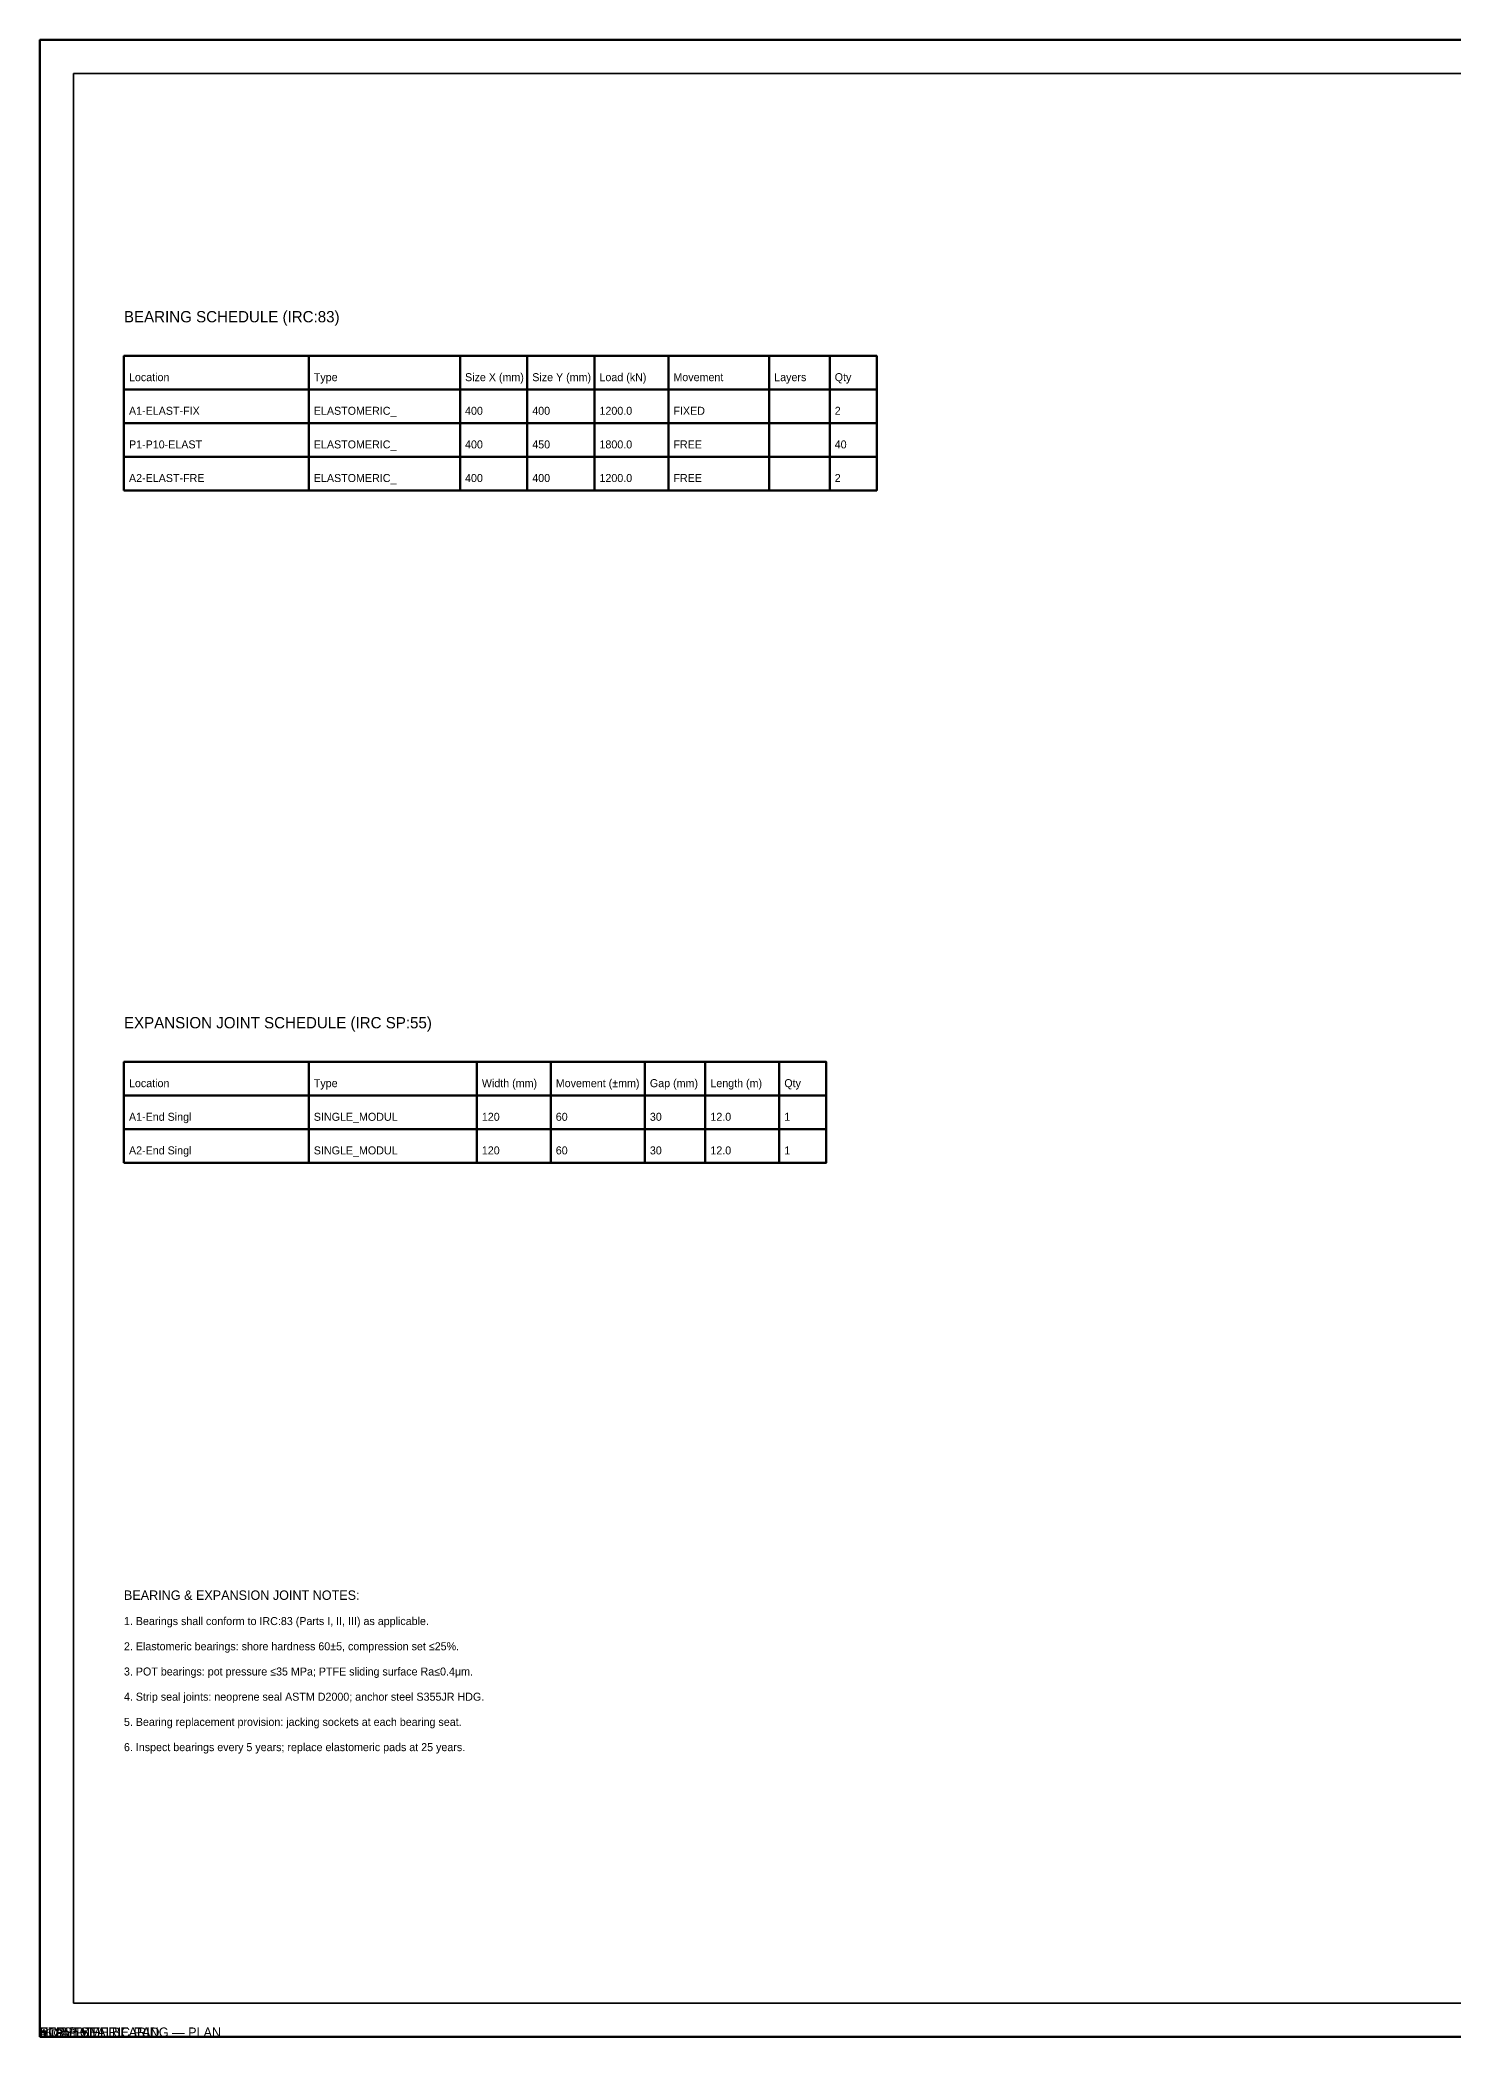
# Model space of a CAD drawing. Header units: metres. Extents: x 0 to 841, y 0 to 655.
# Drawn here: x 0 to 420, y 0 to 594 of the extents above; entities that cross this region are included whole.
import ezdxf

# ---------------------------------------------------------------- set-up
doc = ezdxf.new("R2010")
doc.units = ezdxf.units.M
for name, color, linetype, lineweight in [('BORDER-INNER', 7, 'Continuous', 35), ('BORDER-OUTER', 7, 'Continuous', 70), ('DIM-LINEAR', 3, 'Continuous', 18), ('SUB-EXPJOINT', 6, 'Continuous', 25), ('TEXT-GENERAL', 7, 'Continuous', 18), ('TEXT-HEADER', 7, 'Continuous', 25), ('TEXT-SPEC', 7, 'Continuous', 13), ('TITLEBLK-BOX', 7, 'Continuous', 50)]:
    doc.layers.add(name, color=color, linetype=linetype, lineweight=lineweight)

msp = doc.modelspace()

# ---------------------------------------------------------------- linework, layer by layer
at = {"layer": 'BORDER-INNER'}
msp.add_lwpolyline([(10, 10), (831, 10), (831, 584), (10, 584), (10, 10)], dxfattribs=at)
at = {"layer": 'BORDER-OUTER'}
msp.add_lwpolyline([(0, 0), (841, 0), (841, 594), (0, 594), (0, 0)], dxfattribs=at)
at = {"layer": 'TITLEBLK-BOX'}
for points in [[(25, 490), (80, 490), (80, 500), (25, 500), (25, 490)], [(80, 490), (125, 490), (125, 500), (80, 500), (80, 490)], [(125, 490), (145, 490), (145, 500), (125, 500), (125, 490)], [(145, 490), (165, 490), (165, 500), (145, 500), (145, 490)], [(165, 490), (187, 490), (187, 500), (165, 500), (165, 490)], [(187, 490), (217, 490), (217, 500), (187, 500), (187, 490)], [(217, 490), (235, 490), (235, 500), (217, 500), (217, 490)], [(235, 490), (249, 490), (249, 500), (235, 500), (235, 490)], [(25, 480), (80, 480), (80, 490), (25, 490), (25, 480)], [(80, 480), (125, 480), (125, 490), (80, 490), (80, 480)], [(125, 480), (145, 480), (145, 490), (125, 490), (125, 480)], [(145, 480), (165, 480), (165, 490), (145, 490), (145, 480)], [(165, 480), (187, 480), (187, 490), (165, 490), (165, 480)], [(187, 480), (217, 480), (217, 490), (187, 490), (187, 480)], [(217, 480), (235, 480), (235, 490), (217, 490), (217, 480)], [(235, 480), (249, 480), (249, 490), (235, 490), (235, 480)], [(25, 470), (80, 470), (80, 480), (25, 480), (25, 470)], [(80, 470), (125, 470), (125, 480), (80, 480), (80, 470)], [(125, 470), (145, 470), (145, 480), (125, 480), (125, 470)], [(145, 470), (165, 470), (165, 480), (145, 480), (145, 470)], [(165, 470), (187, 470), (187, 480), (165, 480), (165, 470)], [(187, 470), (217, 470), (217, 480), (187, 480), (187, 470)], [(217, 470), (235, 470), (235, 480), (217, 480), (217, 470)], [(235, 470), (249, 470), (249, 480), (235, 480), (235, 470)], [(25, 460), (80, 460), (80, 470), (25, 470), (25, 460)], [(80, 460), (125, 460), (125, 470), (80, 470), (80, 460)], [(125, 460), (145, 460), (145, 470), (125, 470), (125, 460)], [(145, 460), (165, 460), (165, 470), (145, 470), (145, 460)], [(165, 460), (187, 460), (187, 470), (165, 470), (165, 460)], [(187, 460), (217, 460), (217, 470), (187, 470), (187, 460)], [(217, 460), (235, 460), (235, 470), (217, 470), (217, 460)], [(235, 460), (249, 460), (249, 470), (235, 470), (235, 460)], [(25, 280), (80, 280), (80, 290), (25, 290), (25, 280)], [(80, 280), (130, 280), (130, 290), (80, 290), (80, 280)], [(130, 280), (152, 280), (152, 290), (130, 290), (130, 280)], [(152, 280), (180, 280), (180, 290), (152, 290), (152, 280)], [(180, 280), (198, 280), (198, 290), (180, 290), (180, 280)], [(198, 280), (220, 280), (220, 290), (198, 290), (198, 280)], [(220, 280), (234, 280), (234, 290), (220, 290), (220, 280)], [(25, 270), (80, 270), (80, 280), (25, 280), (25, 270)], [(80, 270), (130, 270), (130, 280), (80, 280), (80, 270)], [(130, 270), (152, 270), (152, 280), (130, 280), (130, 270)], [(152, 270), (180, 270), (180, 280), (152, 280), (152, 270)], [(180, 270), (198, 270), (198, 280), (180, 280), (180, 270)], [(198, 270), (220, 270), (220, 280), (198, 280), (198, 270)], [(220, 270), (234, 270), (234, 280), (220, 280), (220, 270)], [(25, 260), (80, 260), (80, 270), (25, 270), (25, 260)], [(80, 260), (130, 260), (130, 270), (80, 270), (80, 260)], [(130, 260), (152, 260), (152, 270), (130, 270), (130, 260)], [(152, 260), (180, 260), (180, 270), (152, 270), (152, 260)], [(180, 260), (198, 260), (198, 270), (180, 270), (180, 260)], [(198, 260), (220, 260), (220, 270), (198, 270), (198, 260)], [(220, 260), (234, 260), (234, 270), (220, 270), (220, 260)]]:
    msp.add_lwpolyline(points, dxfattribs=at)

# ---------------------------------------------------------------- texts
at = {"layer": 'DIM-LINEAR'}
msp.add_text('450 mm', height=2.38, dxfattribs=at).set_placement((0, 0))
at = {"layer": 'SUB-EXPJOINT'}
msp.add_text('▼ GAP ▼', height=2.38, dxfattribs=at).set_placement((0, 0))
at = {"layer": 'TEXT-GENERAL'}
for s, height, p in [('Location', 2.38, (26.5, 492.5)), ('Type', 2.38, (81.5, 492.5)), ('Size X (mm)', 2.38, (126.5, 492.5)), ('Size Y (mm)', 2.38, (146.5, 492.5)), ('Load (kN)', 2.38, (166.5, 492.5)), ('Movement', 2.38, (188.5, 492.5)), ('Layers', 2.38, (218.5, 492.5)), ('Qty', 2.38, (236.5, 492.5)), ('A1-ELAST-FIX', 2.38, (26.5, 482.5)), ('ELASTOMERIC_', 2.38, (81.5, 482.5)), ('400', 2.38, (126.5, 482.5)), ('400', 2.38, (146.5, 482.5)), ('1200.0', 2.38, (166.5, 482.5)), ('FIXED', 2.38, (188.5, 482.5)), ('2', 2.38, (236.5, 482.5)), ('P1-P10-ELAST', 2.38, (26.5, 472.5)), ('ELASTOMERIC_', 2.38, (81.5, 472.5)), ('400', 2.38, (126.5, 472.5)), ('450', 2.38, (146.5, 472.5)), ('1800.0', 2.38, (166.5, 472.5)), ('FREE', 2.38, (188.5, 472.5)), ('40', 2.38, (236.5, 472.5)), ('A2-ELAST-FRE', 2.38, (26.5, 462.5)), ('ELASTOMERIC_', 2.38, (81.5, 462.5)), ('400', 2.38, (126.5, 462.5)), ('400', 2.38, (146.5, 462.5)), ('1200.0', 2.38, (166.5, 462.5)), ('FREE', 2.38, (188.5, 462.5)), ('2', 2.38, (236.5, 462.5)), ('Location', 2.38, (26.5, 282.5)), ('Type', 2.38, (81.5, 282.5)), ('Width (mm)', 2.38, (131.5, 282.5)), ('Movement (±mm)', 2.38, (153.5, 282.5)), ('Gap (mm)', 2.38, (181.5, 282.5)), ('Length (m)', 2.38, (199.5, 282.5)), ('Qty', 2.38, (221.5, 282.5)), ('A1-End Singl', 2.38, (26.5, 272.5)), ('SINGLE_MODUL', 2.38, (81.5, 272.5)), ('120', 2.38, (131.5, 272.5)), ('60', 2.38, (153.5, 272.5)), ('30', 2.38, (181.5, 272.5)), ('12.0', 2.38, (199.5, 272.5)), ('1', 2.38, (221.5, 272.5)), ('A2-End Singl', 2.38, (26.5, 262.5)), ('SINGLE_MODUL', 2.38, (81.5, 262.5)), ('120', 2.38, (131.5, 262.5)), ('60', 2.38, (153.5, 262.5)), ('30', 2.38, (181.5, 262.5)), ('12.0', 2.38, (199.5, 262.5)), ('1', 2.38, (221.5, 262.5)), ('BEARING & EXPANSION JOINT NOTES:', 2.8, (25, 130)), ('STRIP SEAL', 2.8, (0, 0)), ('POT / PTFE BEARING — PLAN', 2.8, (0, 0)), ('ELASTOMERIC PAD', 2.8, (0, 0))]:
    msp.add_text(s, height=height, dxfattribs=at).set_placement(p)
at = {"layer": 'TEXT-HEADER'}
for s, p in [('BEARING SCHEDULE (IRC:83)', (25, 510)), ('EXPANSION JOINT SCHEDULE (IRC SP:55)', (25, 300))]:
    msp.add_text(s, height=3.36, dxfattribs=at).set_placement(p)
at = {"layer": 'TEXT-SPEC'}
for s, p in [('1. Bearings shall conform to IRC:83 (Parts I, II, III) as applicable.', (25, 122.5)), ('2. Elastomeric bearings: shore hardness 60±5, compression set ≤25%.', (25, 115)), ('3. POT bearings: pot pressure ≤35 MPa; PTFE sliding surface Ra≤0.4μm.', (25, 107.5)), ('4. Strip seal joints: neoprene seal ASTM D2000; anchor steel S355JR HDG.', (25, 100)), ('5. Bearing replacement provision: jacking sockets at each bearing seat.', (25, 92.5)), ('6. Inspect bearings every 5 years; replace elastomeric pads at 25 years.', (25, 85))]:
    msp.add_text(s, height=2.38, dxfattribs=at).set_placement(p)

doc.saveas('drawing.dxf')
